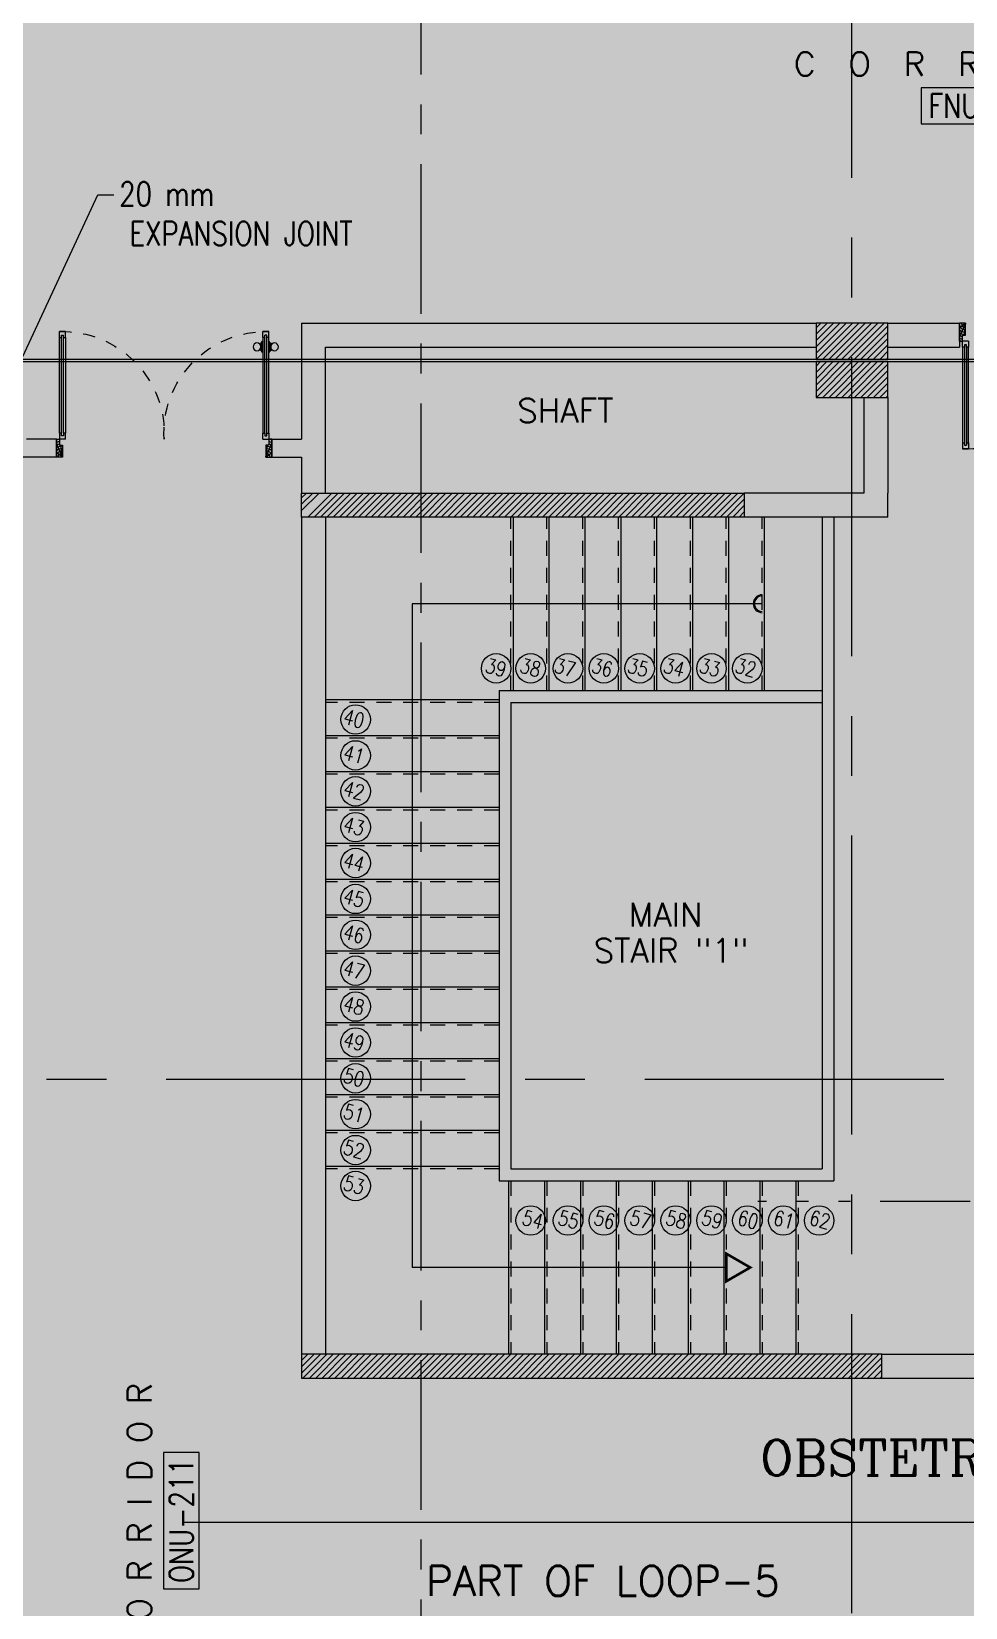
# Model space of a CAD drawing. Extents: x 0 to 93, y -1.5 to 78.
# Drawn here: x 15.57 to 23.38, y 22.58 to 35.76 of the extents above; entities that cross this region are included whole.
import ezdxf
from ezdxf.enums import TextEntityAlignment as Align

# ---------------------------------------------------------------- set-up
doc = ezdxf.new("R2010")
doc.units = 0
doc.header["$MEASUREMENT"] = 0
for name, pattern in [('2DASHES', [1.7000000000000002, 0.75, -0.25, 0.1, -0.25, 0.1, -0.25]), ('CENTER', [2, 1.25, -0.25, 0.25, -0.25]), ('CENTERX2', [4, 2.5, -0.5, 0.5, -0.5]), ('HIDDEN', [0.375, 0.25, -0.125]), ('HIDDEN2', [0.1875, 0.125, -0.0625])]:
    doc.linetypes.add(name, pattern=pattern)
doc.layers.get('0').update_dxf_attribs({"color": 11, "linetype": 'CONTINUOUS'})
for name, color, linetype in [('AXES', 11, 'CENTERX2'), ('AXES1', 11, 'CENTER'), ('COL', 11, 'CONTINUOUS'), ('DOOR', 11, 'CONTINUOUS'), ('E-FIRE', 4, 'CONTINUOUS'), ('E-WIRE', 4, 'CONTINUOUS'), ('EJ', 11, 'CONTINUOUS'), ('HAT', 11, 'CONTINUOUS'), ('IND-ES-L', 11, '2DASHES'), ('RM-BOX', 11, 'CONTINUOUS'), ('RM-NAME', 11, 'CONTINUOUS'), ('RM-NO', 11, 'CONTINUOUS'), ('STR', 11, 'CONTINUOUS'), ('STR-H', 11, 'HIDDEN2'), ('WALL', 11, 'CONTINUOUS')]:
    doc.layers.add(name, color=color, linetype=linetype)
doc.styles.add('ROMANC', font='romanc', dxfattribs={"height": 0.1})
doc.styles.add('ROMANS', font='ROMANS.shx', dxfattribs={"width": 0.6})
doc.dimstyles.new('DIM-OUT', dxfattribs={"dimscale": 0, "dimtxt": 0.24, "dimasz": 0.08, "dimexe": 0.02, "dimexo": 0.02, "dimgap": 0.05, "dimtad": 1, "dimdec": 0, "dimlfac": 1000, "dimzin": 0, "dimdsep": 46, "dimtxsty": 'ROMANS', "dimblk1": 'ARCHTICK', "dimblk2": 'ARCHTICK', "dimsah": 1, "dimcen": 0.01, "dimdle": 0.08, "dimclrd": 7, "dimclre": 7, "dimclrt": 2, "dimadec": 0, "dimazin": 0, "dimtp": 2, "dimtm": 2, "dimtfac": 0.1142857142857143, "dimtdec": 0, "dimtix": 1, "dimtmove": 2, "dimatfit": 3, "dimldrblk": 'ARCHTICK', "dimfxl": 0, "dimtolj": 1, "dimtzin": 0, "dimarcsym": 0})

# ---------------------------------------------------------------- blocks, each defined once
blk = doc.blocks.new('*X84')
at = {"color": 0}
for p, q in [((76229.2220864799, 144853.9352006344), (76375.0208596564, 144999.7339738108)), ((76229.22208647984, 144906.9682092233), (76321.98785106742, 144999.7339738108)), ((76229.22208647979, 144960.0012178122), (76268.95484247842, 144999.7339738108)), ((76281.08687683438, 144799.7339738108), (76481.0868768344, 144999.7339738109)), ((76334.11988542337, 144799.7339738108), (76534.1198854234, 144999.7339738109)), ((76387.15289401237, 144799.7339738108), (76587.15289401238, 144999.7339738109)), ((76440.18590260136, 144799.7339738108), (76640.18590260137, 144999.7339738109)), ((76493.21891119034, 144799.7339738108), (76693.21891119037, 144999.7339738109)), ((76546.25191977934, 144799.7339738108), (76746.25191977936, 144999.7339738109)), ((76599.28492836833, 144799.7339738108), (76799.28492836836, 144999.7339738109)), ((76652.31793695733, 144799.7339738108), (76852.31793695735, 144999.7339738109)), ((76705.35094554632, 144799.7339738109), (76905.35094554635, 144999.7339738109)), ((76758.38395413532, 144799.7339738109), (76958.38395413534, 144999.7339738109)), ((76811.41696272431, 144799.7339738109), (77011.41696272432, 144999.7339738109)), ((76864.4499713133, 144799.7339738109), (77064.44997131333, 144999.7339738109)), ((76917.4829799023, 144799.7339738109), (77117.48297990231, 144999.7339738109)), ((76970.51598849129, 144799.7339738109), (77170.51598849132, 144999.7339738109)), ((77023.54899708029, 144799.7339738109), (77223.5489970803, 144999.7339738109)), ((77076.58200566928, 144799.7339738109), (77276.5820056693, 144999.7339738109)), ((77129.61501425828, 144799.7339738109), (77329.61501425829, 144999.7339738109)), ((77182.64802284726, 144799.7339738109), (77382.64802284728, 144999.7339738109)), ((77235.68103143625, 144799.7339738109), (77435.68103143628, 144999.7339738109)), ((77288.71404002525, 144799.7339738109), (77488.71404002527, 144999.7339738109)), ((77341.74704861424, 144799.7339738109), (77541.74704861427, 144999.7339738109)), ((77394.78005720324, 144799.7339738109), (77594.78005720326, 144999.7339738109)), ((77447.81306579223, 144799.7339738109), (77647.81306579226, 144999.7339738109)), ((77500.84607438123, 144799.7339738109), (77700.84607438125, 144999.7339738109)), ((77553.87908297022, 144799.7339738109), (77753.87908297023, 144999.7339738109)), ((77606.9120915592, 144799.7339738109), (77806.91209155924, 144999.7339738109)), ((77659.94510014821, 144799.7339738109), (77859.94510014822, 144999.7339738109)), ((77712.9781087372, 144799.7339738109), (77912.97810873722, 144999.7339738109)), ((77766.0111173262, 144799.7339738109), (77966.01111732621, 144999.7339738109)), ((77819.04412591518, 144799.7339738109), (78019.04412591521, 144999.7339738109)), ((77872.07713450419, 144799.7339738109), (78072.0771345042, 144999.7339738109)), ((77925.11014309317, 144799.7339738109), (78125.1101430932, 144999.7339738109)), ((77978.14315168216, 144799.7339738109), (78178.14315168219, 144999.7339738109)), ((78031.17616027116, 144799.7339738109), (78231.17616027118, 144999.7339738109)), ((78084.20916886015, 144799.7339738109), (78284.20916886018, 144999.7339738109)), ((78137.24217744915, 144799.7339738109), (78337.24217744917, 144999.7339738109)), ((78190.27518603814, 144799.7339738109), (78390.27518603817, 144999.7339738109)), ((78243.30819462714, 144799.7339738109), (78443.30819462716, 144999.7339738109)), ((78296.34120321613, 144799.7339738109), (78496.34120321616, 144999.7339738109)), ((78349.37421180513, 144799.7339738109), (78549.37421180515, 144999.7339738109)), ((78402.40722039412, 144799.7339738109), (78602.40722039413, 144999.7339738109)), ((78455.4402289831, 144799.7339738109), (78655.44022898313, 144999.7339738109)), ((78508.4732375721, 144799.7339738109), (78708.47323757212, 144999.7339738109)), ((78561.5062461611, 144799.7339738109), (78761.50624616112, 144999.7339738109)), ((78614.5392547501, 144799.7339738109), (78814.53925475011, 144999.7339738109)), ((78667.57226333908, 144799.7339738109), (78867.57226333911, 144999.7339738109)), ((78720.60527192809, 144799.7339738109), (78920.6052719281, 144999.733973811)), ((78773.63828051707, 144799.7339738109), (78973.63828051709, 144999.733973811)), ((78826.67128910606, 144799.7339738109), (79026.67128910609, 144999.733973811)), ((78879.70429769506, 144799.7339738109), (79079.70429769508, 144999.733973811)), ((78932.73730628405, 144799.7339738109), (79132.73730628408, 144999.733973811)), ((78985.77031487305, 144799.7339738109), (79185.77031487307, 144999.733973811)), ((79038.80332346204, 144799.7339738109), (79238.80332346207, 144999.733973811)), ((79091.83633205104, 144799.7339738109), (79291.83633205105, 144999.733973811)), ((79144.86934064003, 144799.733973811), (79344.86934064004, 144999.733973811)), ((79197.90234922901, 144799.733973811), (79397.90234922904, 144999.733973811)), ((79250.93535781802, 144799.733973811), (79450.93535781803, 144999.733973811)), ((79303.968366407, 144799.733973811), (79503.96836640703, 144999.733973811)), ((79357.001374996, 144799.733973811), (79557.00137499602, 144999.733973811)), ((79410.03438358499, 144799.733973811), (79610.03438358502, 144999.733973811)), ((79463.067392174, 144799.733973811), (79663.06739217401, 144999.733973811)), ((79516.10040076298, 144799.733973811), (79716.100400763, 144999.733973811)), ((79569.13340935197, 144799.733973811), (79769.133409352, 144999.733973811)), ((79622.16641794097, 144799.733973811), (79822.16641794099, 144999.733973811)), ((79675.19942652996, 144799.733973811), (79875.19942652999, 144999.733973811)), ((79728.23243511896, 144799.733973811), (79928.23243511897, 144999.733973811)), ((79781.26544370795, 144799.733973811), (79929.22100634067, 144947.6895364437)), ((79834.29845229695, 144799.733973811), (79929.22100634067, 144894.6565278547)), ((79887.33146088594, 144799.733973811), (79929.22100634067, 144841.6235192657))]:
    blk.add_line(p, q, dxfattribs=at)
blk = doc.blocks.new('*X83')
at = {"color": 0}
for p, q in [((76229.22208648521, 137641.4460325369), (76387.51002776016, 137799.7339738118)), ((76229.22208648521, 137694.4790411259), (76334.47701917116, 137799.7339738118)), ((76229.22208648521, 137747.5120497149), (76281.44401058217, 137799.7339738118)), ((76240.54303634887, 137599.7339738115), (76440.54303634915, 137799.7339738118)), ((76293.57604493787, 137599.7339738115), (76493.57604493813, 137799.7339738118)), ((76346.60905352686, 137599.7339738115), (76546.60905352712, 137799.7339738118)), ((76399.64206211585, 137599.7339738115), (76599.64206211611, 137799.7339738118)), ((76452.67507070483, 137599.7339738115), (76652.67507070511, 137799.7339738118)), ((76505.70807929384, 137599.7339738115), (76705.7080792941, 137799.7339738118)), ((76558.74108788282, 137599.7339738115), (76758.74108788309, 137799.7339738118)), ((76611.77409647181, 137599.7339738115), (76811.77409647207, 137799.7339738118)), ((76664.8071050608, 137599.7339738115), (76864.80710506106, 137799.7339738118)), ((76717.8401136498, 137599.7339738115), (76917.84011365006, 137799.7339738118)), ((76770.87312223879, 137599.7339738115), (76970.87312223905, 137799.7339738118)), ((76823.90613082777, 137599.7339738115), (77023.90613082804, 137799.7339738118)), ((76876.93913941676, 137599.7339738115), (77076.93913941702, 137799.7339738118)), ((76929.97214800576, 137599.7339738115), (77129.97214800601, 137799.7339738118)), ((76983.00515659475, 137599.7339738115), (77183.00515659501, 137799.7339738118)), ((77036.03816518374, 137599.7339738115), (77236.038165184, 137799.7339738118)), ((77089.07117377274, 137599.7339738115), (77289.07117377299, 137799.7339738118)), ((77142.10418236173, 137599.7339738115), (77342.10418236197, 137799.7339738118)), ((77195.13719095071, 137599.7339738115), (77395.13719095096, 137799.7339738118)), ((77248.1701995397, 137599.7339738115), (77448.17019953995, 137799.7339738118)), ((77301.2032081287, 137599.7339738115), (77501.20320812895, 137799.7339738118)), ((77354.23621671769, 137599.7339738115), (77554.23621671794, 137799.7339738118)), ((77407.26922530668, 137599.7339738115), (77607.26922530693, 137799.7339738118)), ((77460.30223389567, 137599.7339738115), (77660.30223389591, 137799.7339738118)), ((77513.33524248467, 137599.7339738115), (77713.3352424849, 137799.7339738118)), ((77566.36825107365, 137599.7339738115), (77766.3682510739, 137799.7339738118)), ((77619.40125966264, 137599.7339738115), (77819.40125966289, 137799.7339738118)), ((77672.43426825163, 137599.7339738115), (77872.43426825188, 137799.7339738118)), ((77725.46727684063, 137599.7339738115), (77925.46727684086, 137799.7339738118)), ((77778.50028542962, 137599.7339738115), (77978.50028542985, 137799.7339738118)), ((77831.5332940186, 137599.7339738115), (78031.53329401885, 137799.7339738118)), ((77884.56630260759, 137599.7339738115), (78084.56630260784, 137799.7339738118)), ((77937.5993111966, 137599.7339738115), (78137.59931119683, 137799.7339738118)), ((77990.63231978558, 137599.7339738115), (78190.63231978581, 137799.7339738118)), ((78043.66532837457, 137599.7339738115), (78243.6653283748, 137799.7339738118)), ((78096.69833696356, 137599.7339738115), (78296.6983369638, 137799.7339738118)), ((78149.73134555256, 137599.7339738115), (78349.73134555279, 137799.7339738118)), ((78202.76435414155, 137599.7339738115), (78402.76435414178, 137799.7339738118)), ((78255.79736273053, 137599.7339738115), (78455.79736273077, 137799.7339738118)), ((78308.83037131953, 137599.7339738115), (78508.83037131975, 137799.7339738118)), ((78361.86337990852, 137599.7339738115), (78561.86337990875, 137799.7339738118)), ((78414.89638849751, 137599.7339738115), (78614.89638849774, 137799.7339738118)), ((78467.9293970865, 137599.7339738115), (78667.92939708673, 137799.7339738118)), ((78520.9624056755, 137599.7339738115), (78720.96240567572, 137799.7339738118)), ((78573.99541426449, 137599.7339738115), (78773.9954142647, 137799.7339738118)), ((78627.02842285347, 137599.7339738115), (78827.0284228537, 137799.7339738118)), ((78680.06143144246, 137599.7339738115), (78880.0614314427, 137799.7339738118)), ((78733.09444003146, 137599.7339738115), (78933.09444003168, 137799.7339738118)), ((78786.12744862045, 137599.7339738115), (78986.12744862067, 137799.7339738118)), ((78839.16045720944, 137599.7339738115), (79039.16045720965, 137799.7339738118)), ((78892.19346579842, 137599.7339738115), (79092.19346579866, 137799.7339738118)), ((78945.22647438743, 137599.7339738115), (79145.22647438764, 137799.7339738118)), ((78998.25948297641, 137599.7339738115), (79198.25948297663, 137799.7339738118)), ((79051.2924915654, 137599.7339738115), (79251.29249156562, 137799.7339738118)), ((79104.32550015439, 137599.7339738115), (79304.3255001546, 137799.7339738118)), ((79157.35850874339, 137599.7339738115), (79357.3585087436, 137799.7339738118)), ((79210.39151733238, 137599.7339738115), (79410.3915173326, 137799.7339738118)), ((79263.42452592136, 137599.7339738115), (79463.42452592158, 137799.7339738117)), ((79316.45753451035, 137599.7339738115), (79516.45753451057, 137799.7339738117)), ((79369.49054309935, 137599.7339738115), (79569.49054309956, 137799.7339738117)), ((79422.52355168834, 137599.7339738115), (79622.52355168854, 137799.7339738117)), ((79475.55656027733, 137599.7339738115), (79675.55656027755, 137799.7339738117)), ((79528.58956886631, 137599.7339738115), (79728.58956886653, 137799.7339738117)), ((79581.62257745532, 137599.7339738115), (79781.62257745552, 137799.7339738117)), ((79634.6555860443, 137599.7339738115), (79834.65558604451, 137799.7339738117)), ((79687.68859463329, 137599.7339738115), (79887.6885946335, 137799.7339738117)), ((79740.7216032223, 137599.7339738115), (79940.7216032225, 137799.7339738117)), ((79793.75461181128, 137599.7339738115), (79993.75461181148, 137799.7339738117)), ((79846.78762040027, 137599.7339738115), (80046.78762040047, 137799.7339738117)), ((79899.82062898926, 137599.7339738115), (80099.82062898946, 137799.7339738117)), ((79952.85363757826, 137599.7339738115), (80152.85363757845, 137799.7339738117)), ((80005.88664616724, 137599.7339738115), (80205.88664616745, 137799.7339738117)), ((80058.91965475623, 137599.7339738115), (80258.91965475644, 137799.7339738117)), ((80111.95266334522, 137599.7339738115), (80311.95266334542, 137799.7339738117)), ((80164.98567193422, 137599.7339738115), (80364.98567193441, 137799.7339738117)), ((80218.01868052321, 137599.7339738115), (80418.0186805234, 137799.7339738117)), ((80271.0516891122, 137599.7339738115), (80471.0516891124, 137799.7339738117)), ((80324.08469770118, 137599.7339738115), (80524.08469770139, 137799.7339738117)), ((80377.11770629018, 137599.7339738115), (80577.11770629037, 137799.7339738117)), ((80430.15071487917, 137599.7339738115), (80630.15071487936, 137799.7339738117)), ((80483.18372346816, 137599.7339738115), (80683.18372346835, 137799.7339738117)), ((80536.21673205715, 137599.7339738115), (80736.21673205735, 137799.7339738117)), ((80589.24974064615, 137599.7339738115), (80789.24974064634, 137799.7339738117)), ((80642.28274923514, 137599.7339738115), (80842.28274923532, 137799.7339738117)), ((80695.31575782412, 137599.7339738115), (80895.31575782431, 137799.7339738117)), ((80748.34876641311, 137599.7339738115), (80948.3487664133, 137799.7339738117)), ((80801.38177500211, 137599.7339738115), (81001.3817750023, 137799.7339738117)), ((80854.4147835911, 137599.7339738115), (81054.41478359129, 137799.7339738117)), ((80907.44779218009, 137599.7339738115), (81079.22208648521, 137771.5082681167)), ((80960.48080076909, 137599.7339738115), (81079.22208648521, 137718.4752595277)), ((81013.51380935808, 137599.7339738115), (81079.22208648521, 137665.4422509387)), ((81066.54681794706, 137599.7339738115), (81079.22208648521, 137612.4092423497))]:
    blk.add_line(p, q, dxfattribs=at)
blk = doc.blocks.new('RM1')
at = {"layer": 'RM-BOX'}
blk.add_lwpolyline([(569.8908462408872, -200), (-569.890846240829, -200), (-569.8908462407999, -500), (569.8908462407999, -500)], close=True, dxfattribs=at)
at = {"layer": 'RM-NAME', "style": 'ROMANS'}
for tag, p in [('ROOMNAME1', (-5.820766091346741e-11, 323.8095238095266)), ('ROOMNAME2', (0, 0))]:
    blk.add_attdef(tag, text='', height=200, dxfattribs=at).set_placement(p, align=Align.MIDDLE)
at = {"layer": 'RM-NO', "style": 'ROMANS', "width": 0.8}
blk.add_attdef('ROOMNO', text='', height=200, dxfattribs=at).set_placement((0, -350), align=Align.MIDDLE)
blk = doc.blocks.new('C5')
at = {"layer": 'HAT', "linetype": 'ByBlock'}
h = blk.add_hatch(dxfattribs=at)
h.set_pattern_fill('ANSI31', color=256, scale=300, style=0)
h.set_pattern_definition([(45, (-223356.1822811712, -51411.00533739349), (-26.51650429449553, 26.51650429449553), [])])
h.paths.add_polyline_path([(300.0000000001455, 300.0000000000218), (0, 300.0000000000146), (0, 1.455191522836685e-11), (300.0000000001164, 3.637978807091713e-11)])
h.paths.add_polyline_path([(599.9999999999709, 300.0000000000073), (300.0000000001455, 300.0000000000073), (300.0000000000873, 4.365574568510056e-11), (600, 6.548361852765083e-11)])
at = {"layer": 'COL'}
blk.add_lwpolyline([(600, 300.0000000000509), (0, 300.0000000000218), (0, 2.91038304567337e-11), (600, 5.820766091346741e-11)], close=True, dxfattribs=at)
blk = doc.blocks.new('A$C272A55A0')
at = {"layer": 'DOOR', "color": 0, "linetype": 'ByBlock'}
for p, q in [((-0.0001203324354719371, 900.3541752648598), (-0.0001203324500238523, 1050.354175264831)), ((49.99987966756453, 1050.354175264918), (-0.0001203324354719371, 1050.354175264918)), ((24.99987966756453, 950.354175264918), (49.99987966756453, 950.354175264918)), ((24.99987966756453, 900.354175264918), (24.99987966756453, 950.354175264918)), ((49.99987966756453, 950.354175264918), (49.99987966756453, 1050.354175264918)), ((1749.999879667535, 950.354175264918), (1749.999879667535, 1050.354175264918)), ((1749.999879667535, 1050.354175264918), (1799.999879667535, 1050.354175264918)), ((1774.999879667535, 950.354175264918), (1749.999879667535, 950.354175264918)), ((1774.999879667535, 900.354175264918), (1774.999879667535, 950.354175264918)), ((1799.999879667535, 1050.354175264918), (1799.999879667535, 900.354175264918)), ((-0.0001203324354719371, 900.354175264918), (24.99987966756453, 900.354175264918)), ((74.99987966756453, 900.354175264918), (24.99987966756453, 900.354175264918)), ((24.99987966756453, 850.354175264918), (24.99987966756453, 900.354175264918)), ((41.99987966756453, 850.354175264918), (24.99987966756453, 850.354175264918)), ((57.99987966756453, 870.354175264918), (41.99987966756453, 870.354175264918)), ((41.99987966756453, 870.354175264918), (41.99987966756453, 850.354175264918)), ((57.99987966756453, 850.354175264918), (57.99987966756453, 870.354175264918)), ((74.99987966756453, 850.354175264918), (57.99987966756453, 850.354175264918)), ((74.99987966756453, 900.354175264918), (74.99987966756453, 850.354175264918)), ((1724.999879667535, 900.354175264918), (1774.999879667535, 900.354175264918)), ((1724.999879667535, 900.354175264918), (1724.999879667535, 850.354175264918)), ((1724.999879667535, 850.354175264918), (1741.999879667535, 850.354175264918)), ((1741.999879667535, 870.354175264918), (1757.999879667535, 870.354175264918)), ((1741.999879667535, 850.354175264918), (1741.999879667535, 870.354175264918)), ((1757.999879667535, 870.354175264918), (1757.999879667535, 850.354175264918)), ((1757.999879667535, 850.354175264918), (1774.999879667535, 850.354175264918)), ((1799.999879667535, 900.354175264918), (1774.999879667535, 900.354175264918)), ((1774.999879667535, 850.354175264918), (1774.999879667535, 900.354175264918)), ((1717.799879667495, 160.1117180435103), (1708.799879667495, 160.1117180435103)), ((1708.799879667495, 95.31171804352198), (1708.799879667495, 160.1117180435103)), ((1724.999879667535, 172.7117180435162), (1717.799879667495, 172.7117180435162)), ((1717.799879667495, 172.7117180435162), (1717.799879667495, 82.71171804351616)), ((1717.799879667495, 95.31171804352198), (1717.799879667495, 160.1117180435103)), ((1774.999879667535, 172.7117180435162), (1782.199879667576, 172.7117180435162)), ((1782.199879667576, 172.7117180435162), (1782.199879667576, 82.71171804351616)), ((1782.199879667576, 160.1117180435103), (1791.199879667576, 160.1117180435103)), ((1782.199879667576, 95.31171804352198), (1782.199879667576, 160.1117180435103)), ((1791.199879667576, 95.31171804352198), (1791.199879667576, 160.1117180435103)), ((24.99987966756453, 50.35417526491801), (41.99987966753542, 50.35417526491801)), ((24.99987966756453, 50.35417526491801), (24.99987966756453, 0.3541752649180125)), ((24.99987966756453, 0.3541752649180125), (74.99987966756453, 0.3541752649180125)), ((74.99987966756453, 0.3541752649180125), (24.99987966756453, 0.3541752649180125)), ((41.99987966753542, 50.35417526491801), (41.99987966753542, 30.35417526491801)), ((41.99987966756453, 30.35417526491801), (57.99987966756453, 30.35417526491801)), ((57.99987966756453, 50.35417526491801), (74.99987966756453, 50.35417526491801)), ((57.99987966756453, 50.35417526491801), (57.99987966756453, 30.35417526491801)), ((74.99987966756453, 50.35417526491801), (74.99987966704066, 0.3541752648889087)), ((1717.799879667495, 95.31171804352198), (1708.799879667495, 95.31171804352198)), ((1724.999879667535, 82.71171804351616), (1717.799879667495, 82.71171804351616)), ((1741.999879667535, 50.35417526491801), (1724.999879667535, 50.35417526491801)), ((1724.999879667535, 50.35417526491801), (1724.999879668059, 0.3541752648889087)), ((1774.999879667535, 0.3541752649180125), (1724.999879667535, 0.3541752649180125)), ((1724.999879667535, 0.3541752649180125), (1774.999879667535, 0.3541752649180125)), ((1741.999879667535, 50.35417526491801), (1741.999879667535, 30.35417526491801)), ((1757.999879667535, 30.35417526491801), (1741.999879667535, 30.35417526491801)), ((1774.999879667535, 50.35417526491801), (1757.999879667565, 50.35417526491801)), ((1757.999879667565, 50.35417526491801), (1757.999879667565, 30.35417526491801)), ((1774.999879667535, 82.71171804351616), (1782.199879667576, 82.71171804351616)), ((1774.999879667535, 50.35417526491801), (1774.999879667535, 0.3541752649180125)), ((1782.199879667576, 95.31171804352198), (1791.199879667576, 95.31171804352198))]:
    blk.add_line(p, q, dxfattribs=at)
at = {"layer": 'DOOR', "color": 9, "linetype": 'ByBlock'}
for p, q in [((49.99987966756453, 1050.354175264918), (-0.0001203324354719371, 1010.208440949064)), ((49.99987966756453, 1050.354175264918), (-0.0001203324354719371, 936.6442452724732)), ((49.99987966756453, 1050.354175264918), (36.64259362407029, 950.354175264918)), ((1749.999879667535, 1050.354175264918), (1799.999879667535, 1010.208440949064)), ((1749.999879667535, 1050.354175264918), (1799.999879667535, 936.6442452724732)), ((1749.999879667535, 1050.354175264918), (1763.35716571103, 950.354175264918))]:
    blk.add_line(p, q, dxfattribs=at)
at = {"layer": 'DOOR', "linetype": 'ByBlock'}
for p, q in [((24.99987966756453, 850.354175264918), (24.99987966756453, 50.35417526491801)), ((41.99987966756453, 850.354175264918), (41.99987966753542, 50.35417526491801)), ((57.99987966756453, 850.354175264918), (57.99987966756453, 50.35417526491801)), ((74.99987966756453, 50.35417526491801), (74.99987966756453, 850.354175264918)), ((1724.999879667535, 50.35417526491801), (1724.999879667535, 850.354175264918)), ((1741.999879667535, 850.354175264918), (1741.999879667535, 50.35417526491801)), ((1757.999879667535, 850.354175264918), (1757.999879667565, 50.35417526491801)), ((1774.999879667535, 850.354175264918), (1774.999879667535, 50.35417526491801))]:
    blk.add_line(p, q, dxfattribs=at)
at = {"layer": 'DOOR', "color": 0, "linetype": 'ByBlock'}
for centre in [(1676.468935452576, 127.7117180435162), (1823.530823882553, 127.7117180435162)]:
    blk.add_circle(centre, 32.39999999998526, dxfattribs=at)
at = {"layer": 'DOOR', "color": 9, "linetype": 'ByBlock'}
for centre, radius, start, end in [((49.99987966756453, 1050.354175264918), 54.40195781277725, 203.2073828919769, 270), ((49.99987966756453, 1050.354175264918), 74.40195781277725, 227.7764264168309, 270), ((49.99987966756453, 1050.354175264918), 94.40195781277725, 238.0181880330829, 270), ((49.99987966756453, 1050.354175264918), 114.4019578127773, 244.083841882062, 257.3774258712915), ((49.99987966756453, 1050.354175264918), 134.4019578127773, 248.1598493930308, 259.2800236451595), ((49.99987966756453, 1050.354175264918), 34.40195781277725, 180, 270), ((49.99987966756453, 1050.354175264918), 14.40195781277725, 180, 270), ((1749.999879667535, 1050.354175264918), 14.40195781277725, 270, 0), ((1749.999879667535, 1050.354175264918), 34.40195781277725, 270, 0), ((1749.999879667535, 1050.354175264918), 54.40195781277725, 270, 336.7926171080232), ((1749.999879667535, 1050.354175264918), 74.40195781277725, 270, 312.2235735831691), ((1749.999879667535, 1050.354175264918), 94.40195781277725, 270, 301.9818119669171), ((1749.999879667535, 1050.354175264918), 114.4019578127773, 282.6225741287084, 295.916158117938), ((1749.999879667535, 1050.354175264918), 134.4019578127773, 280.7199763548405, 291.8401506069692), ((49.99987966756453, 1050.354175264918), 154.4019578127773, 251.1052885492919, 256.2857707775486), ((1749.999879667535, 1050.354175264918), 154.4019578127773, 283.7142292224514, 288.8947114507081)]:
    blk.add_arc(centre, radius, start, end, dxfattribs=at)
at = {"layer": 'DOOR', "linetype": 'HIDDEN', "ltscale": 0.5}
for centre, radius, start, end in [((49.99987966756453, 851.395841931575), 851.4087845464003, 268.3173765331032, 3.296482377102192), ((1749.999879667521, 851.3958419315459), 851.4087845463584, 176.7035176228957, 271.6826234668978)]:
    blk.add_arc(centre, radius, start, end, dxfattribs=at)
at = {"layer": 'WALL', "linetype": 'ByBlock'}
blk.add_line((1799.999879667565, 900.3541752650344), (1799.99987966755, 1050.354175265005), dxfattribs=at)

msp = doc.modelspace()

# ---------------------------------------------------------------- linework, layer by layer
at = {"layer": 'AXES'}
for p, q in [((22.43165188783314, -1.464293643977726), (22.43165188783314, 77.3483814831634)), ((1.050000002695015, 33.0199999999968), (24.23165188783605, 33.0199999999968)), ((1.050000002695015, 33), (24.23165188783605, 33)), ((0.7000000026891939, 27), (24.23165188783605, 27))]:
    msp.add_line(p, q, dxfattribs=at)
at = {"layer": 'AXES1'}
msp.add_line((18.83165188782732, 5.399999999994179), (18.83165188782732, 64.21999999999389), dxfattribs=at)
at = {"layer": 'COL'}
for p, q in [((22.68165188783314, 24.69999999999709), (26.93165296797815, 24.69999999999709)), ((22.68165188783314, 24.49999999999272), (26.93165296797815, 24.49999999999272))]:
    msp.add_line(p, q, dxfattribs=at)
for points in [[(17.83165188781277, 31.69999999998981), (17.83165188781277, 31.89999999999418), (21.5316508076794, 31.89999999999418), (21.5316508076794, 31.69999999998981)], [(22.68165188781859, 24.69999999999709), (17.83165188782732, 24.69999999999709), (17.83165188782732, 24.49999999999272), (22.68165188781859, 24.49999999999272)]]:
    msp.add_lwpolyline(points, close=True, dxfattribs=at)
msp.add_lwpolyline([(21.30665188781859, 31.89999999999418), (21.5316508076794, 31.89999999999418), (21.5316508076794, 31.69999999998981), (21.32405767557793, 31.69999999998981)], dxfattribs=at)
at = {"layer": 'E-WIRE', "color": 4, "linetype": 'ByBlock'}
msp.add_line((23.88066783018985, 23.29324039667699), (16.8523401630664, 23.29324039667699), dxfattribs=at)
at = {"layer": 'EJ', "color": 8}
for p, q in [((7.186722831072984, 33.0199999999968), (82.72165188782674, 33.0199999999968)), ((7.186722831072984, 33), (82.72165188782674, 33))]:
    msp.add_line(p, q, dxfattribs=at)
at = {"layer": 'IND-ES-L'}
msp.add_line((26.81892322949716, 25.97607455168327), (21.64438054617494, 25.97607455168327), dxfattribs=at)
at = {"layer": 'STR'}
for p, q in [((19.60165188783139, 30.24999999999272), (19.60165188783139, 31.69999999999709)), ((19.9016518878343, 30.24999999999272), (19.9016518878343, 31.69999999999709)), ((20.20165188783722, 30.24999999999272), (20.20165188783722, 31.69999999999709)), ((20.50165188782557, 30.24999999999272), (20.50165188782557, 31.69999999999709)), ((20.80165188782848, 30.24999999999272), (20.80165188782848, 31.69999999999709)), ((21.10165188783139, 30.24999999999272), (21.10165188783139, 31.69999999999709)), ((21.4016518878343, 30.24999999999272), (21.4016518878343, 31.69999999999709)), ((21.70165188783722, 30.24999999999272), (21.70165188783722, 31.69999999999709)), ((22.18165188783314, 31.69999999999709), (22.18165188783314, 26.25)), ((22.28165188782441, 31.69999999999709), (22.28165188782441, 26.14999999999418)), ((21.68165188783314, 30.97499999999854), (18.75665188783023, 30.97499999999854)), ((18.75665188783023, 30.97499999999854), (18.75665188783023, 25.42499999999563)), ((19.48165188783605, 30.24999999999272), (19.48165188783605, 26.14999999999418)), ((19.48165188783605, 30.24999999999272), (22.18165188783314, 30.24999999999272)), ((19.48165188783605, 30.16999999999825), (18.03165188782441, 30.16999999999825)), ((19.58165188782732, 30.14999999999418), (19.58165188782732, 26.25)), ((19.58165188782732, 30.14999999999418), (22.18165188783314, 30.14999999999418)), ((19.48165188783605, 29.86999999999534), (18.03165188782441, 29.86999999999534)), ((19.48165188783605, 29.56999999999243), (18.03165188782441, 29.56999999999243)), ((19.48165188783605, 29.2699999999968), (18.03165188782441, 29.2699999999968)), ((19.48165188783605, 28.96999999999389), (18.03165188782441, 28.96999999999389)), ((19.48165188783605, 28.66999999999825), (18.03165188782441, 28.66999999999825)), ((19.48165188783605, 28.36999999999534), (18.03165188782441, 28.36999999999534)), ((19.48165188783605, 28.06999999999243), (18.03165188782441, 28.06999999999243)), ((19.48165188783605, 27.7699999999968), (18.03165188782441, 27.7699999999968)), ((19.48165188783605, 27.46999999999389), (18.03165188782441, 27.46999999999389)), ((19.48165188783605, 27.16999999999825), (18.03165188782441, 27.16999999999825)), ((19.48165188783605, 26.86999999999534), (18.03165188782441, 26.86999999999534)), ((19.48165188783605, 26.56999999999243), (18.03165188782441, 26.56999999999243)), ((19.48165188783605, 26.2699999999968), (18.03165188782441, 26.2699999999968)), ((19.58165188782732, 26.25), (22.18165188783314, 26.25)), ((19.48165188783605, 26.14999999999418), (22.28165188782441, 26.14999999999418)), ((19.5616518878378, 26.14999999999418), (19.5616518878378, 24.69999999999709)), ((19.86165188782616, 26.14999999999418), (19.86165188782616, 24.69999999999709)), ((20.16165188782907, 26.14999999999418), (20.16165188782907, 24.69999999999709)), ((20.46165188783198, 26.14999999999418), (20.46165188783198, 24.69999999999709)), ((20.76165188783489, 26.14999999999418), (20.76165188783489, 24.69999999999709)), ((21.0616518878378, 26.14999999999418), (21.0616518878378, 24.69999999999709)), ((21.36165188782616, 26.14999999999418), (21.36165188782616, 24.69999999999709)), ((21.66165188782907, 26.14999999999418), (21.66165188782907, 24.69999999999709)), ((21.96165188783198, 26.14999999999418), (21.96165188783198, 24.69999999999709)), ((21.38165188783023, 25.42499999999563), (18.75665188783023, 25.42499999999563))]:
    msp.add_line(p, q, dxfattribs=at)
at = {"layer": 'STR', "const_width": 0.02151219134471617}
msp.add_lwpolyline([(21.38165188783023, 25.54047005383472), (21.38165188783023, 25.30952994615654), (21.58165188782732, 25.42499999999563)], close=True, dxfattribs=at)
at = {"layer": 'STR', "color": 11}
for centre in [(19.45779760634468, 30.43434107004578), (19.7460949543165, 30.43434107004578), (20.0577976063505, 30.43434107004578), (20.35779760633886, 30.43434107004578), (20.65779760634177, 30.43434107004578), (20.95779760634468, 30.43434107004578), (21.25779760634759, 30.43434107004578), (21.5577976063505, 30.43434107004578), (18.282669691107, 30.0066871675881), (18.282669691107, 29.70668716759246), (18.282669691107, 29.40668716758955), (18.282669691107, 29.10668716758664), (18.282669691107, 28.80668716759101), (18.282669691107, 28.5066871675881), (18.282669691107, 28.20668716759246), (18.282669691107, 27.90668716758955), (18.282669691107, 27.60668716758664), (18.282669691107, 27.30668716759101), (18.282669691107, 27.0066871675881), (18.282669691107, 26.70668716759246), (18.282669691107, 26.40668716758955), (18.282669691107, 26.10668716758664), (19.7460949543165, 25.81803111975023), (20.0577976063505, 25.81803111975023), (20.35779760633886, 25.81803111975023), (20.65779760634177, 25.81803111975023), (20.95779760634468, 25.81803111975023), (21.25779760634759, 25.81803111975023), (21.5577976063505, 25.81803111975023), (21.85779760633886, 25.81803111975023), (22.15779760634177, 25.81803111975023)]:
    msp.add_circle(centre, 0.1232261724938431, dxfattribs=at)
at = {"layer": 'STR'}
for radius in [0.075, 0.065]:
    msp.add_arc((21.68165188783314, 30.97499999999854), radius, 90, 270, dxfattribs=at)
at = {"layer": 'STR-H'}
for p, q in [((19.58165188782732, 30.24999999999272), (19.58165188782732, 31.69999999999709)), ((19.88165188783023, 30.24999999999272), (19.88165188783023, 31.69999999999709)), ((20.18165188783314, 30.24999999999272), (20.18165188783314, 31.69999999999709)), ((20.48165188783605, 30.24999999999272), (20.48165188783605, 31.69999999999709)), ((20.78165188782441, 30.24999999999272), (20.78165188782441, 31.69999999999709)), ((21.08165188782732, 30.24999999999272), (21.08165188782732, 31.69999999999709)), ((21.38165188783023, 30.24999999999272), (21.38165188783023, 31.69999999999709)), ((21.68165188783314, 30.24999999999272), (21.68165188783314, 31.69999999999709)), ((19.48165188783605, 30.14999999999418), (18.03165188782441, 30.14999999999418)), ((19.48165188783605, 29.84999999999854), (18.03165188782441, 29.84999999999854)), ((19.48165188783605, 29.54999999999563), (18.03165188782441, 29.54999999999563)), ((19.48165188783605, 29.24999999999272), (18.03165188782441, 29.24999999999272)), ((19.48165188783605, 28.94999999999709), (18.03165188782441, 28.94999999999709)), ((19.48165188783605, 28.64999999999418), (18.03165188782441, 28.64999999999418)), ((19.48165188783605, 28.34999999999854), (18.03165188782441, 28.34999999999854)), ((19.48165188783605, 28.04999999999563), (18.03165188782441, 28.04999999999563)), ((19.48165188783605, 27.74999999999272), (18.03165188782441, 27.74999999999272)), ((19.48165188783605, 27.44999999999709), (18.03165188782441, 27.44999999999709)), ((19.48165188783605, 27.14999999999418), (18.03165188782441, 27.14999999999418)), ((19.48165188783605, 26.84999999999854), (18.03165188782441, 26.84999999999854)), ((19.48165188783605, 26.54999999999563), (18.03165188782441, 26.54999999999563)), ((19.48165188783605, 26.24999999999272), (18.03165188782441, 26.24999999999272)), ((19.58165188782732, 26.14999999999418), (19.58165188782732, 24.69999999999709)), ((19.88165188783023, 26.14999999999418), (19.88165188783023, 24.69999999999709)), ((20.18165188783314, 26.14999999999418), (20.18165188783314, 24.69999999999709)), ((20.48165188783605, 26.14999999999418), (20.48165188783605, 24.69999999999709)), ((20.78165188782441, 26.14999999999418), (20.78165188782441, 24.69999999999709)), ((21.08165188782732, 26.14999999999418), (21.08165188782732, 24.69999999999709)), ((21.38165188783023, 26.14999999999418), (21.38165188783023, 24.69999999999709)), ((21.68165188783314, 26.14999999999418), (21.68165188783314, 24.69999999999709)), ((21.98165188783605, 26.14999999999418), (21.98165188783605, 24.69999999999709))]:
    msp.add_line(p, q, dxfattribs=at)
at = {"layer": 'WALL'}
for p, q in [((17.83165188782732, 33.31999999999971), (17.83165188782732, 32.34999999999854)), ((17.83165188782732, 33.31999999999971), (22.13165188783023, 33.31999999999971)), ((18.03165188782441, 33.11999999999534), (22.13165188783023, 33.11999999999534)), ((18.03165188782441, 31.89999999999418), (18.03165188782441, 33.11999999999534)), ((22.53165188782441, 32.69999999999709), (22.53165188782441, 31.89999999999418)), ((22.73165188783605, 32.69999999999709), (22.73165188783605, 31.89999999999418)), ((15.78165188782441, 32.34999999999854), (15.53165188782441, 32.34999999999854)), ((15.78165188782441, 32.19999999999709), (15.78165188782441, 32.34999999999854)), ((17.58165188782732, 32.19999999999709), (17.58165188782732, 32.34999999999854)), ((17.58165188782732, 32.34999999999854), (17.83165188782732, 32.34999999999854)), ((15.78165188782441, 32.19999999999709), (15.48165188783605, 32.19999999999709)), ((17.58165188782732, 32.19999999999709), (17.83165188782732, 32.19999999999709)), ((17.83165188782732, 32.19999999999709), (17.83165188782732, 31.89999999999418)), ((22.53165188782441, 31.89999999999418), (21.53165080769395, 31.89999999999418)), ((22.73165188783605, 31.69999999999709), (22.73165188783605, 31.89999999999418)), ((22.73165188783605, 31.69999999999709), (22.73165188783605, 31.89999999999418)), ((17.83165188782732, 31.69999999999709), (17.83165188782732, 24.5)), ((18.03165188782441, 31.69999999999709), (18.03165188782441, 24.69999999999709)), ((22.73165188783605, 31.69999999999709), (21.53165080769395, 31.69999999999709)), ((22.73165188783605, 31.69999999999709), (21.53165080769395, 31.69999999999709)), ((22.68165188783314, 24.69999999999709), (26.63165188783023, 24.69999999999709)), ((22.68165188783314, 24.49999999999272), (26.63165188783023, 24.49999999999272))]:
    msp.add_line(p, q, dxfattribs=at)
at = {"layer": 'WALL', "color": 2, "linetype": 'Continuous'}
for p, q in [((22.73165188783605, 33.31999999999971), (23.33165188782732, 33.31999999999971)), ((23.33165188782732, 33.31999999999971), (23.33165188782732, 33.11999999999534)), ((22.73165188783605, 33.11999999999534), (23.33165188782732, 33.11999999999534))]:
    msp.add_line(p, q, dxfattribs=at)

# ---------------------------------------------------------------- block references
at = {"layer": 'COL', "xscale": 0.001000000003841706, "yscale": 0.000999999996565748, "zscale": 0.001}
for p in [(22.13165188783023, 33.0199999999968), (22.13165188783023, 32.69999999999709)]:
    msp.add_blockref('C5', p, dxfattribs=at)
at = {"layer": 'DOOR', "color": 0, "linetype": 'ByBlock', "xscale": -0.001000000003841706, "yscale": 0.000999999996565748, "zscale": 0.001, "rotation": 180}
msp.add_blockref('A$C272A55A0', (15.7816520081542, 33.25035417525942), dxfattribs=at)
at = {"layer": 'DOOR', "color": 0, "linetype": 'ByBlock', "xscale": 0.001000000003841706, "yscale": 0.000999999996565748, "zscale": 0.001}
msp.add_blockref('A$C272A55A0', (23.33165200815711, 32.26964582473011), dxfattribs=at)
at = {"layer": 'HAT', "xscale": 0.001000000003841706, "yscale": 0.000999999996565748, "zscale": 0.001}
for name in ['*X84', '*X83']:
    msp.add_blockref(name, (-58.39757019864919, -113.0997339738169), dxfattribs=at)
at = {"layer": 'RM-NO', "xscale": 0.001000000003841706, "yscale": 0.000999999996565748, "zscale": 0.001}
msp.add_blockref('RM1', (23.57962534642138, 35.48745977681392), dxfattribs=at).add_auto_attribs({'ROOMNO': 'FNU-249', 'ROOMNAME2': 'C  O  R  R  I  D  O  R'})
at = {"layer": 'RM-NO', "xscale": 0.000999999996565748, "yscale": 0.000999999996565748, "zscale": 0.001, "rotation": 90}
msp.add_blockref('RM1', (16.47572421598306, 23.3080093273602), dxfattribs=at).add_auto_attribs({'ROOMNO': 'ONU-211', 'ROOMNAME2': 'C O R R I D O R'})

# ---------------------------------------------------------------- texts
at = {"layer": 'E-FIRE', "color": 4, "style": 'ROMANS'}
msp.add_text('PART OF LOOP-5', height=0.25, dxfattribs=at).set_placement((18.87166226792033, 22.6792211251086))
at = {"layer": 'EJ', "color": 4, "style": 'ROMANS', "width": 0.8}
for s, p in [('20 mm', (16.70396073871234, 34.40151028667606)), ('EXPANSION JOINT', (17.32524779293453, 34.07042590434867))]:
    msp.add_text(s, height=0.2, dxfattribs=at).set_placement(p, align=Align.MIDDLE)
at = {"layer": 'RM-NAME', "style": 'ROMANS'}
for s, p in [('SHAFT', (20.03687745502975, 32.58993548736908)), ('MAIN', (20.87478763688705, 28.37526718033769)), ('STAIR "1"', (20.91951215679001, 28.07526718034205))]:
    msp.add_text(s, height=0.2, dxfattribs=at).set_placement(p, align=Align.MIDDLE)
at = {"layer": 'RM-NO', "color": 2, "style": 'ROMANC'}
msp.add_text('OBSTETRIC NURSING-UNIT', height=0.3, dxfattribs=at).set_placement((24.50297737689107, 23.83480890908686), align=Align.MIDDLE)
at = {"layer": 'STR', "color": 9, "style": 'ROMANS', "width": 0.8}
for s, p in [('39', (19.45659341008286, 30.44077993417159)), ('38', (19.74489075804013, 30.44077993417159)), ('37', (20.03318810601195, 30.44077993417159)), ('36', (20.34489075804595, 30.44077993417159)), ('35', (20.64489075804886, 30.44077993417159)), ('34', (20.94489075803722, 30.44077993417159)), ('33', (21.24489075804013, 30.44077993417159)), ('32', (21.54489075804304, 30.44077993417159)), ('40', (18.26976284279954, 30.01312603171391)), ('41', (18.26976284279954, 29.713126031711)), ('42', (18.26976284279954, 29.41312603171536)), ('43', (18.26976284279954, 29.11312603171245)), ('44', (18.26976284279954, 28.81312603170954)), ('45', (18.26976284279954, 28.51312603171391)), ('46', (18.26976284279954, 28.213126031711)), ('47', (18.26976284279954, 27.91312603171536)), ('48', (18.26976284279954, 27.61312603171245)), ('49', (18.26976284279954, 27.31312603170954)), ('50', (18.26976284279954, 27.01312603171391)), ('51', (18.26976284279954, 26.713126031711)), ('52', (18.26976284279954, 26.41312603171536)), ('53', (18.26976284279954, 26.11312603171245)), ('54', (19.76426032927702, 25.82446998386877)), ('55', (20.06426032927993, 25.82446998386877)), ('56', (20.36426032928284, 25.82446998386877)), ('57', (20.66426032928575, 25.82446998386877)), ('58', (20.96426032928866, 25.82446998386877)), ('59', (21.26426032927702, 25.82446998386877)), ('60', (21.56426032927993, 25.82446998386877)), ('61', (21.86426032928284, 25.82446998386877)), ('62', (22.16426032928575, 25.82446998386877))]:
    msp.add_text(s, height=0.125, rotation=344.9999999993206, dxfattribs=at).set_placement(p, align=Align.MIDDLE)

# ---------------------------------------------------------------- leaders
at = {"layer": 'EJ'}
msp.add_leader([(15.4816518878215, 32.99999999999272), (16.12923210549343, 34.39310734077299), (16.2624394747545, 34.39310734077299)], dimstyle='DIM-OUT', override={"dimscale": 1, "dimasz": 150, "dimgap": 77}, dxfattribs=at)

doc.saveas('drawing.dxf')
